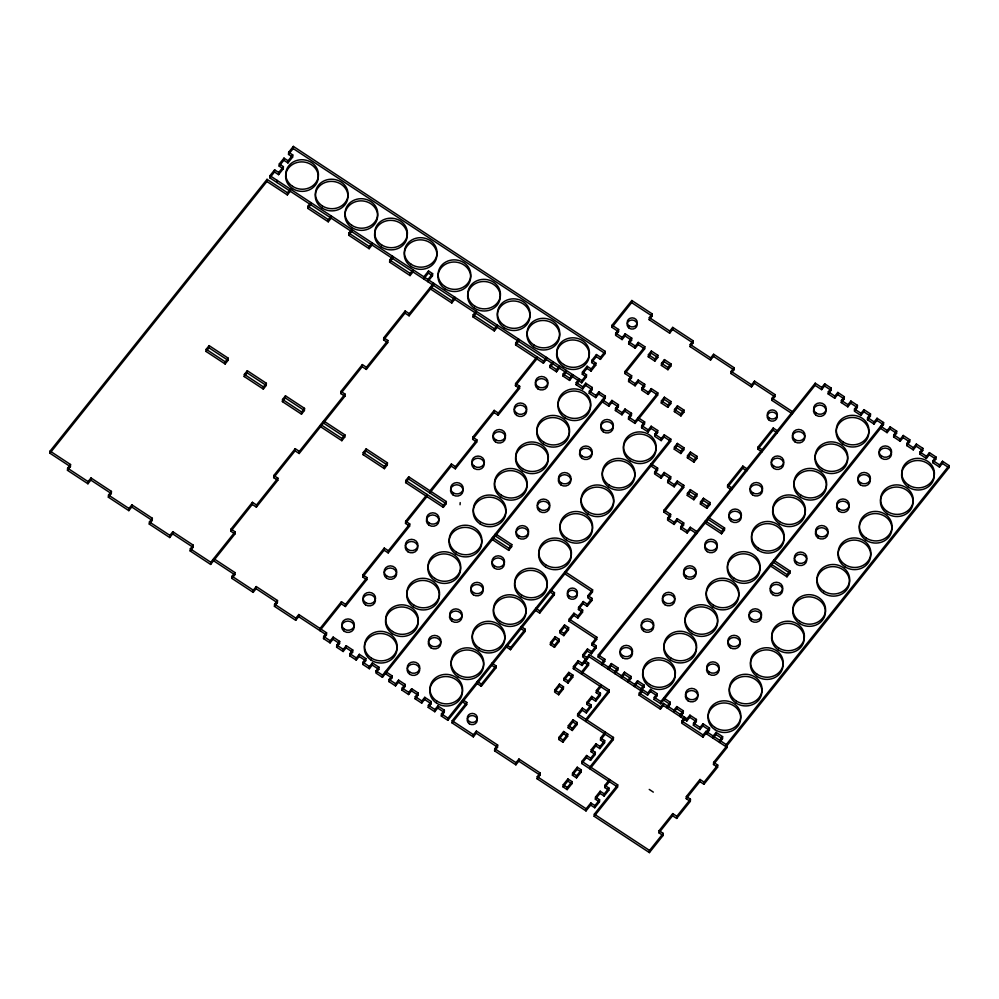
<?xml version="1.0" encoding="UTF-8"?>
<svg xmlns="http://www.w3.org/2000/svg" width="999" height="999" viewBox="0 0 999 999"><rect width="100%" height="100%" fill="white"/><g stroke="black" fill="none" stroke-linecap="round" stroke-linejoin="round"><path stroke-width="1.5" d="M252.41 502.297L252.272 504.458L256.368 507.142L256.506 504.982L252.41 502.297L231.019 529.095L235.102 531.793L234.965 533.953L210.639 564.423L190.185 550.973L193.107 547.315L193.244 545.154L172.802 531.718L172.652 533.878L169.73 537.537L149.288 524.1L152.21 520.429L152.347 518.269L131.893 504.832L131.756 506.993L128.834 510.651L108.379 497.215L111.301 493.556L111.438 491.396L90.996 477.947L90.847 480.107L87.924 483.766L67.482 470.329L70.405 466.67L49.95 453.234L50.087 451.073L267.045 179.333L287.487 192.77L287.35 194.93L266.908 181.493L267.045 179.333M67.482 470.329L67.62 468.169L70.542 464.51L50.087 451.073M70.405 466.67L70.542 464.51M87.924 483.766L88.074 481.605L90.996 477.947M108.379 497.215L108.516 495.054L111.438 491.396M128.834 510.651L128.971 508.491L131.893 504.832M149.288 524.1L149.425 521.94L152.347 518.269M169.73 537.537L169.88 535.377L172.802 531.718M190.185 550.973L190.322 548.813L193.244 545.154M206.044 351.448L206.194 349.288L209.116 345.629L228.197 358.179L228.059 360.339L225.137 363.998L206.044 351.448L208.966 347.789L209.116 345.629M210.639 564.423L210.777 562.262L235.102 531.793M225.137 363.998L225.275 361.838L228.197 358.179M234.965 533.953L230.869 531.256L231.019 529.095M244.218 376.536L244.368 374.375L247.29 370.716L266.371 383.266L266.233 385.427L263.311 389.086L244.218 376.536L247.14 372.877L247.29 370.716M231.905 578.396L232.043 576.236L234.965 572.577L213.699 558.591L213.561 560.751L234.827 574.737L231.905 578.396L253.172 592.37L256.094 588.711L256.243 586.55L277.51 600.536L277.372 602.697L274.45 606.356L295.716 620.329L298.639 616.67L298.776 614.51L326.586 632.792L326.448 634.952L323.526 638.611L330.07 642.906L332.992 639.248L333.142 637.087L339.685 641.395L339.535 643.556L336.613 647.215L343.169 651.51L346.091 647.851L346.228 645.691L352.772 649.999L352.635 652.16L349.712 655.819L356.256 660.114L359.178 656.455L359.315 654.295L365.859 658.591L365.721 660.751L362.799 664.422L369.343 668.718L372.265 665.059L372.402 662.899L378.946 667.195L378.808 669.355L376.611 672.102M234.827 574.737L234.965 572.577M587.112 366.246L586.962 368.406L591.058 371.091L591.196 368.931L587.112 366.246L582.429 372.103L586.525 374.787L586.376 376.948L581.705 382.804L269.83 177.834L269.967 175.674L274.638 169.818L278.733 172.502L278.584 174.663L274.5 171.978L274.638 169.818M263.311 389.086L263.449 386.925L266.371 383.266M276.985 182.542L277.123 180.382M278.584 174.663L283.266 168.806L279.171 166.121L279.308 163.961L283.991 158.104L288.074 160.789L287.937 162.949L283.853 160.265L283.991 158.104M253.172 592.37L253.321 590.209L256.243 586.55M283.266 168.806L283.404 166.646L279.308 163.961M287.937 162.949L292.62 157.093L288.524 154.408L288.661 152.248L293.344 146.391L605.219 351.373L605.082 353.534L600.411 359.378L596.316 356.693L596.453 354.533L600.549 357.217L600.411 359.378M292.62 157.093L292.757 154.932L288.661 152.248M288.524 154.408L293.194 148.551L293.344 146.391M256.368 507.142L277.772 480.332L273.676 477.647L273.813 475.487L295.217 448.676L299.313 451.361L299.176 453.521L295.08 450.836L295.217 448.676M282.405 401.623L282.542 399.463L285.464 395.804L304.545 408.354L304.408 410.514L301.486 414.173L282.405 401.623L285.327 397.964L285.464 395.804M277.772 480.332L277.909 478.171L273.813 475.487M274.45 606.356L274.588 604.195L277.51 600.536M307.804 208.379L307.942 206.219L310.864 202.56L310.726 204.72L307.804 208.379L328.259 221.815L331.181 218.157L331.318 215.996L328.396 219.655L328.259 221.815M301.486 414.173L301.623 412.013L304.545 408.354M295.716 620.329L295.854 618.169L298.776 614.51M348.713 235.252L348.851 233.092L351.773 229.433L351.636 231.593L348.713 235.252L369.155 248.701L372.078 245.042L372.215 242.882L369.293 246.541L369.155 248.701M323.526 638.611L323.664 636.45L326.586 632.792M299.176 453.521L344.905 396.253L340.809 393.569L340.946 391.408L362.35 364.598L366.446 367.282L366.308 369.443L362.212 366.758L362.35 364.598M341.845 440.696L341.983 438.536L344.905 434.877L323.639 420.904L323.501 423.064L344.767 437.038L341.845 440.696L320.579 426.723L320.716 424.563L341.983 438.536M344.905 396.253L345.042 394.093L340.946 391.408M330.07 642.906L330.219 640.746L333.142 637.087M344.767 437.038L344.905 434.877M336.613 647.215L336.763 645.054L339.685 641.395M341.308 603.846L341.446 601.685L345.542 604.37L345.404 606.53L341.308 603.846L319.905 630.644L320.042 628.483L341.446 601.685M343.169 651.51L343.306 649.35L346.228 645.691M349.712 655.819L349.85 653.658L352.772 649.999M363.112 454.67L363.249 452.51L366.171 448.851L387.45 462.837L387.3 464.997L384.378 468.656L363.112 454.67L366.034 451.011L366.171 448.851M356.256 660.114L356.393 657.954L359.315 654.295M345.404 606.53L366.808 579.72L362.712 577.035L362.849 574.875L384.253 548.064L388.349 550.749L388.211 552.909L384.116 550.224L384.253 548.064M366.808 579.72L366.945 577.559L362.849 574.875M366.308 369.443L387.712 342.632L383.616 339.947L383.753 337.787L405.157 310.976L409.253 313.661L409.115 315.821L405.02 313.137L405.157 310.976M362.799 664.422L362.937 662.262L365.859 658.591M389.61 262.138L389.747 259.977L392.669 256.318L392.532 258.479L389.61 262.138L410.065 275.574L412.987 271.915L413.124 269.755L410.202 273.414L410.065 275.574M387.712 342.632L387.849 340.472L383.753 337.787M369.343 668.718L369.48 666.558L372.402 662.899M384.378 468.656L384.528 466.496L387.45 462.837M378.946 667.195L376.024 670.853L375.886 673.014L382.43 677.322L605.232 398.264L605.369 396.103L598.826 391.808L595.904 395.467L595.754 397.627L589.21 393.319L589.36 391.158L592.282 387.5L585.726 383.204L582.804 386.863L582.667 389.023L576.123 384.715L576.261 382.555L579.183 378.896L579.045 381.056L576.123 384.715M382.43 677.322L382.567 675.162L605.369 396.103M388.973 681.618L389.111 679.457L392.033 675.799L385.489 671.503L385.352 673.663L391.895 677.959L388.973 681.618L395.517 685.926L398.439 682.267L398.576 680.107L405.119 684.402L404.982 686.563L402.06 690.222L408.603 694.53L411.526 690.858L411.663 688.698L418.219 693.006L418.069 695.167L415.147 698.825L421.69 703.121L424.612 699.462L424.762 697.302L431.306 701.61L431.168 703.771L428.246 707.429L434.79 711.725L437.712 708.066L437.849 705.906L444.393 710.214L444.255 712.374L441.333 716.033L447.877 720.329L670.666 441.271L670.804 439.11L664.26 434.815L661.338 438.474L661.201 440.634L654.657 436.326L654.795 434.165L657.717 430.507L651.173 426.211L648.251 429.87L648.114 432.03L641.57 427.734L641.708 425.574L644.63 421.915L638.086 417.607L637.949 419.767L644.492 424.076L641.57 427.734M391.895 677.959L392.033 675.799M405.656 482.629L405.794 480.469L408.716 476.81L446.341 501.548L446.203 503.708L443.281 507.367L405.656 482.629L408.579 478.971L408.716 476.81M405.519 523.414L405.656 521.253L427.06 494.455L426.923 496.615L405.519 523.414L409.615 526.111L388.211 552.909M395.517 685.926L395.654 683.766L398.576 680.107M409.615 526.111L409.752 523.951L405.656 521.253M428.534 270.954L423.863 276.81L423.726 278.971L428.396 273.114L428.534 270.954L432.629 273.651L432.48 275.811L427.809 281.668L427.947 279.508L432.629 273.651M402.06 690.222L402.197 688.061L405.119 684.402M408.603 694.53L408.753 692.369L411.663 688.698M415.147 698.825L415.297 696.665L418.219 693.006M421.69 703.121L421.84 700.961L424.762 697.302M451.785 302.997L451.923 300.836L454.845 297.178L454.707 299.338L451.785 302.997L430.507 289.023L430.656 286.863L451.923 300.836M428.246 707.429L428.384 705.269L431.306 701.61M443.281 507.367L443.419 505.207L446.341 501.548M434.79 711.725L434.927 709.565L437.849 705.906M451.248 466.146L451.386 463.986L455.482 466.67L455.332 468.831L451.248 466.146L429.845 492.957L429.982 490.796L451.386 463.986M441.333 716.033L441.471 713.873L444.393 710.214M460.052 504.745L460.189 502.584M473.051 316.983L473.189 314.822L476.111 311.151L475.974 313.311L473.051 316.983L494.318 330.956L497.24 327.297L497.377 325.137L494.455 328.796L494.318 330.956M447.877 720.329L448.014 718.169L670.804 439.11M452.06 722.901L452.197 720.741L466.808 702.447L462.712 699.75L462.574 701.91L466.67 704.607L452.06 722.901L473.326 736.875L476.248 733.216L476.386 731.056L497.664 745.042L497.514 747.202L494.592 750.861L515.871 764.834L518.793 761.176L518.931 759.015L540.197 772.989L540.059 775.149L537.137 778.82L586.013 810.938L590.684 805.082L590.834 802.921L594.917 805.606L594.78 807.766L590.684 805.082M455.332 468.831L476.735 442.02L472.652 439.335L472.789 437.175L494.193 410.364L498.289 413.062L498.139 415.222L494.055 412.525L494.193 410.364M476.735 442.02L476.885 439.86L472.789 437.175M466.67 704.607L466.808 702.447M473.326 736.875L473.464 734.715L476.386 731.056M481.281 686.301L481.418 684.14L496.028 665.846L491.933 663.161L491.795 665.322L495.891 668.006L481.281 686.301L477.185 683.616L477.322 681.455L481.418 684.14M515.584 344.93L515.734 342.769L518.656 339.111L518.506 341.271L515.584 344.93L543.406 363.211L546.328 359.553L546.465 357.392L543.543 361.051L543.406 363.211M495.891 668.006L496.028 665.846M515.459 385.714L515.596 383.554L537 356.755L536.863 358.916L515.459 385.714L519.542 388.411L498.139 415.222M494.592 750.861L494.742 748.701L497.664 745.042M508.728 550.374L508.866 548.214L511.788 544.555L495.429 533.803L495.292 535.963L511.65 546.715L508.728 550.374L492.37 539.622L492.507 537.462L508.866 548.214M519.542 388.411L519.692 386.251L515.596 383.554M511.65 546.715L511.788 544.555M510.501 649.7L510.639 647.539L525.249 629.245L521.153 626.56L521.016 628.721L525.112 631.405L510.501 649.7L506.406 647.015L506.543 644.855L510.639 647.539M515.871 764.834L516.008 762.674L518.931 759.015M525.112 631.405L525.249 629.245M549.949 367.52L550.087 365.359L553.009 361.7L552.872 363.861L549.949 367.52L556.493 371.815L559.415 368.156L559.552 365.996L556.63 369.655L556.493 371.815M539.71 613.111L539.86 610.951L554.47 592.644L550.374 589.959L550.237 592.12L554.32 594.805L539.71 613.111L535.626 610.414L535.764 608.254L539.86 610.951M537.137 778.82L537.275 776.66L540.197 772.989M563.036 376.111L563.174 373.951L566.096 370.292L565.958 372.452L563.036 376.111L569.58 380.419L572.502 376.76L572.639 374.6L569.717 378.259L569.58 380.419M550.374 644.667L550.524 642.507L555.194 636.65L559.278 639.335L559.14 641.495L554.47 647.352L550.374 644.667L555.057 638.811L555.194 636.65M554.32 594.805L554.47 592.644M554.47 647.352L554.607 645.192L559.278 639.335M554.757 689.934L554.607 692.095L558.703 694.78L563.374 688.923L563.523 686.763L559.428 684.078L554.757 689.934L558.841 692.619L558.703 694.78M559.865 630.794L559.727 632.954L563.823 635.651L568.493 629.795L568.631 627.634L564.547 624.937L559.865 630.794L563.96 633.491L563.823 635.651M555.544 690.921L559.29 686.238L559.428 684.078M560.664 631.78L564.398 627.097L564.547 624.937M581.705 382.804L581.843 380.644L586.525 374.787M586.376 376.948L582.292 374.263L582.429 372.103M558.841 739.51L558.99 737.349L563.661 731.493L567.757 734.19L567.607 736.35L562.937 742.207L558.841 739.51L563.523 733.653L563.661 731.493M563.96 680.381L564.098 678.221L568.781 672.364L572.864 675.049L572.727 677.21L568.056 683.066L563.96 680.381L568.643 674.525L568.781 672.364M591.433 653.796L591.57 651.635L587.474 648.938L587.337 651.098L591.433 653.796L596.103 647.939L592.007 645.242L596.69 639.385L569.08 621.241L569.218 619.08L573.888 613.224L577.984 615.921L577.847 618.081L573.751 615.384L573.888 613.224M582.667 389.023L585.589 385.364L585.726 383.204M562.937 742.207L563.074 740.047L567.757 734.19M568.056 683.066L568.194 680.906L572.864 675.049M563.086 786.937L563.224 784.777L567.894 778.92L571.99 781.605L571.84 783.765L567.17 789.622L563.086 786.937L567.757 781.081L567.894 778.92M591.058 371.091L595.729 365.234L591.645 362.55L591.783 360.389L596.453 354.533M568.194 727.809L568.331 725.649L573.014 719.792L577.097 722.477L576.96 724.637L572.29 730.494L568.194 727.809L572.877 721.952L573.014 719.792M573.451 666.508L609.24 690.034L585.864 719.305L585.726 721.465L609.103 692.195L573.314 668.668L573.451 666.508L578.121 660.651L582.217 663.336L582.08 665.496L577.984 662.812L578.121 660.651M589.21 393.319L592.132 389.66L592.282 387.5M577.847 618.081L582.517 612.225L578.433 609.54L578.571 607.38L583.241 601.523L587.337 604.208L587.2 606.368L583.104 603.683L583.241 601.523M567.17 789.622L567.307 787.462L571.99 781.605M595.729 365.234L595.866 363.074L591.783 360.389M572.29 730.494L572.427 728.333L577.097 722.477M582.517 612.225L582.654 610.064L578.571 607.38M572.427 775.224L572.564 773.064L577.247 767.207L581.331 769.904L581.193 772.065L576.523 777.909L572.427 775.224L577.11 769.367L577.247 767.207M582.367 708.079L582.217 710.239L586.313 712.924L586.45 710.764L582.367 708.079L577.684 713.935L577.547 716.096L613.336 739.61L590.896 767.719M595.754 397.627L598.676 393.968L598.826 391.808M581.493 674.05L581.63 671.89L588.648 663.099L584.552 660.414L584.415 662.574L588.511 665.259L582.367 672.951M582.804 654.795L582.667 656.955L586.75 659.64L586.888 657.479L582.804 654.795L587.474 648.938M588.711 596.653L592.457 591.97L564.847 573.826L564.984 571.665L592.594 589.81L587.924 595.666L587.774 597.827L591.87 600.511L587.2 606.368M576.523 777.909L576.66 775.748L581.331 769.904M591.87 600.511L592.007 598.351L587.924 595.666M592.457 591.97L592.594 589.81M672.739 813.598L672.589 815.758L676.685 818.443L676.822 816.283L672.739 813.598L659.103 830.681L663.186 833.366L663.049 835.526L649.412 852.609L594.193 816.32L617.569 787.037L581.78 763.511L581.918 761.35L586.6 755.494L590.684 758.191L590.546 760.351L586.45 757.654L586.6 755.494M588.511 665.259L588.648 663.099M589.085 656.718L589.235 654.557L647.727 692.994L647.577 695.154L589.085 656.718L582.08 665.496M586.313 712.924L590.983 707.067L586.9 704.382L587.037 702.222L591.708 696.365L595.804 699.05L595.666 701.211L591.57 698.526L591.708 696.365M616.308 334.403L618.493 331.656L611.95 327.347L612.087 325.187L631.818 300.487L652.26 313.923L652.122 316.084L649.2 319.742L669.655 333.191L672.577 329.533L672.714 327.372L693.169 340.809L693.031 342.969L690.109 346.628L710.551 360.065L713.473 356.406L713.623 354.245L734.065 367.694L733.928 369.855L731.006 373.514L751.46 386.95L754.382 383.291L754.52 381.131L774.974 394.568L774.837 396.728L771.915 400.399L792.357 413.836L792.507 411.675L772.052 398.239L774.974 394.568M592.007 645.242L592.157 643.081L596.828 637.225L569.218 619.08M608.99 404.058L602.447 399.762L602.31 401.923L608.853 406.218L608.99 404.058L611.912 400.399L618.456 404.707L618.319 406.868L615.396 410.527L621.94 414.822L624.862 411.163L624.999 409.003L631.543 413.311L631.405 415.472L628.483 419.13L635.027 423.426L657.667 395.067L657.817 392.907L651.261 388.599L648.339 392.257L648.201 394.418L641.658 390.122L641.795 387.962L644.717 384.303L638.174 380.007L635.252 383.666L635.114 385.826L628.571 381.518L628.708 379.358L631.63 375.699L625.087 371.403L644.817 346.69L638.261 342.395L635.339 346.054L635.202 348.214L628.658 343.918L628.796 341.758L631.718 338.099L625.174 333.791L622.252 337.45L622.115 339.61L615.571 335.314L615.709 333.154L618.631 329.495L612.087 325.187M590.983 707.067L591.121 704.907L587.037 702.222M608.853 406.218L611.775 402.56L611.912 400.399M596.103 647.939L596.241 645.779L592.157 643.081M596.69 639.385L596.828 637.225M586.013 810.938L586.151 808.778L590.834 802.921M589.959 768.893L590.097 766.733L613.473 737.449L577.684 713.935M590.546 760.351L595.217 754.495L591.133 751.81L591.271 749.65L595.941 743.793L600.037 746.478L599.899 748.638L595.804 745.953L595.941 743.793M618.493 331.656L618.631 329.495M602.497 664.135L604.695 661.388L598.151 657.092L598.289 654.932L815.234 383.191L821.79 387.5L821.64 389.66L815.097 385.352L815.234 383.191M596.241 692.669L596.391 690.509L601.061 684.652L600.923 686.812L596.241 692.669L600.337 695.354L595.666 701.211M615.396 410.527L615.534 408.366L618.456 404.707M595.217 754.495L595.367 752.334L591.271 749.65M601.773 665.047L601.91 662.886L604.832 659.228L598.289 654.932M600.337 695.354L600.474 693.194L596.391 690.509M622.115 339.61L625.037 335.951L625.174 333.791M594.193 816.32L594.33 814.16L617.707 784.877L581.918 761.35M594.78 807.766L599.45 801.91L595.367 799.225L595.504 797.065L600.174 791.208L604.27 793.905L604.133 796.066L600.037 793.368L600.174 791.208M604.695 661.388L604.832 659.228M600.486 740.097L600.624 737.936L605.294 732.08L605.157 734.24L600.486 740.097L604.57 742.781L599.899 748.638M621.94 414.822L622.077 412.662L624.999 409.003M628.571 381.518L631.493 377.859L624.949 373.564L625.087 371.403M599.45 801.91L599.6 799.749L595.504 797.065M611.95 327.347L631.668 302.647L631.818 300.487M604.57 742.781L604.707 740.621L600.624 737.936M628.658 343.918L631.58 340.259L631.718 338.099M609.103 692.195L609.24 690.034M611.376 663.536L608.453 667.195L608.316 669.355L611.238 665.696L611.376 663.536L617.919 667.832L617.782 669.992L614.86 673.651L614.997 671.49L617.919 667.832M604.72 787.512L604.857 785.351L609.527 779.495L609.39 781.655L604.72 787.512L608.803 790.209L604.133 796.066M628.483 419.13L628.621 416.97L631.543 413.311M631.493 377.859L631.63 375.699M608.803 790.209L608.94 788.049L604.857 785.351M635.202 348.214L638.124 344.555L638.261 342.395M613.336 739.61L613.473 737.449M635.027 423.426L635.164 421.266L657.817 392.907M635.114 385.826L638.036 382.167L638.174 380.007M624.949 373.564L644.667 348.851L644.817 346.69M624.462 672.14L621.54 675.799L621.403 677.959L624.325 674.3L624.462 672.14L631.006 676.435L630.869 678.596L628.683 681.343M617.569 787.037L617.707 784.877M642.394 389.21L644.58 386.463L644.717 384.303M649.2 319.742L649.338 317.582L652.26 313.923M648.289 356.818L648.438 354.657L651.36 350.999L657.904 355.294L657.767 357.455L654.845 361.114L648.289 356.818L651.211 353.159L651.36 350.999M644.492 424.076L644.63 421.915M627.946 682.255L628.084 680.094L631.006 676.435M648.201 394.418L651.123 390.759L651.261 388.599M654.845 361.114L654.982 358.953L657.904 355.294M648.114 432.03L651.036 428.371L651.173 426.211M637.549 680.731L634.627 684.402L634.49 686.563L637.412 682.891L637.549 680.731L644.093 685.039L643.955 687.2L639.273 693.031L639.135 695.192L660.401 709.165L663.324 705.506L663.473 703.346L686.987 718.805L686.85 720.966L663.324 705.506M661.388 365.422L661.525 363.261L664.447 359.603L670.991 363.898L670.853 366.059L667.931 369.717L661.388 365.422L664.31 361.763L664.447 359.603M655.294 473.026L657.492 470.279L650.948 465.971L651.086 463.811L657.629 468.119L654.707 471.778L654.57 473.938L661.113 478.234L664.035 474.575L664.173 472.415L670.716 476.723L670.579 478.883L667.657 482.542L674.2 486.838L677.122 483.179L677.26 481.019L683.803 485.327L683.666 487.487L663.948 512.187L670.491 516.483L668.294 519.23M655.394 435.414L657.579 432.667L657.717 430.507M641.033 690.858L641.171 688.698L644.093 685.039M642.195 689.372L642.057 691.533L639.135 695.192M661.288 403.022L661.438 400.861L664.36 397.202L670.903 401.511L670.754 403.671L667.832 407.33L661.288 403.022L664.21 399.363L664.36 397.202M657.492 470.279L657.629 468.119M669.655 333.191L669.792 331.031L672.714 327.372M667.931 369.717L668.069 367.557L670.991 363.898M661.113 478.234L661.251 476.073L664.173 472.415M661.201 440.634L664.123 436.975L664.26 434.815M667.832 407.33L667.981 405.169L670.903 401.511M647.577 695.154L650.499 691.495L650.649 689.335L657.192 693.643L657.042 695.804L654.12 699.462L660.676 703.758L883.466 424.7L883.603 422.54L877.06 418.244L874.137 421.903L874 424.063L867.457 419.767L867.594 417.607L870.516 413.936L863.973 409.64L861.051 413.299L860.913 415.459L854.37 411.163L854.507 409.003L857.429 405.344L850.886 401.036L847.964 404.695L847.826 406.855L841.283 402.56L841.42 400.399L844.342 396.74L837.799 392.432L834.877 396.091L834.739 398.251L828.183 393.956L828.333 391.795L831.255 388.136L824.712 383.828L821.79 387.5M663.948 512.187L664.085 510.027L683.803 485.327M667.657 482.542L667.794 480.382L670.716 476.723M654.12 699.462L654.27 697.302L657.192 693.643M674.387 411.625L674.525 409.465L677.447 405.806L683.99 410.114L683.853 412.275L680.931 415.934L674.387 411.625L677.31 407.967L677.447 405.806M664.085 510.027L670.629 514.323L667.707 517.981L667.569 520.142L674.113 524.45L677.035 520.791L677.172 518.631L683.716 522.927L683.578 525.087L680.656 528.746L687.2 533.054L690.122 529.395L690.259 527.235L696.803 531.53L696.665 533.691L690.122 529.395M674.288 449.238L674.437 447.077L677.359 443.419L683.903 447.714L683.753 449.875L680.831 453.534L674.288 449.238L677.21 445.579L677.359 443.419M670.491 516.483L670.629 514.323M649.412 852.609L649.55 850.449L663.186 833.366M674.2 486.838L674.337 484.677L677.26 481.019M660.676 703.758L660.814 701.598L883.603 422.54M660.401 709.165L660.551 707.005L663.473 703.346M680.931 415.934L681.068 413.773L683.99 410.114M674.113 524.45L674.25 522.29L677.172 518.631M680.831 453.534L680.981 451.373L683.903 447.714M690.109 346.628L690.247 344.468L693.169 340.809M663.049 835.526L658.953 832.841L659.103 830.681M667.22 708.066L667.357 705.906L670.279 702.247L663.736 697.939L663.598 700.099L670.142 704.407L667.944 707.142M680.656 528.746L680.794 526.585L683.716 522.927M670.142 704.407L670.279 702.247M687.387 457.842L687.524 455.681L690.446 452.023L696.99 456.318L696.852 458.479L693.93 462.137L687.387 457.842L690.309 454.183L690.446 452.023M687.287 495.442L687.437 493.281L690.359 489.622L696.902 493.931L696.753 496.091L693.83 499.75L687.287 495.442L690.209 491.783L690.359 489.622M687.2 533.054L687.337 530.894L690.259 527.235M676.822 706.543L673.9 710.202L673.763 712.362L676.685 708.703L676.822 706.543L683.366 710.838L683.229 712.999L680.307 716.67L680.444 714.51L683.366 710.838M693.93 462.137L694.068 459.977L696.99 456.318M693.83 499.75L693.98 497.589L696.902 493.931M682.404 722.227L684.602 719.492L684.74 717.332L681.817 720.991L681.68 723.151L702.946 737.125L705.868 733.466L706.006 731.305L727.272 745.279L727.135 747.439L713.498 764.522L717.594 767.207L703.958 784.29L699.862 781.605L699.999 779.445L704.095 782.13L703.958 784.29M700.386 504.045L700.524 501.885L703.446 498.226L709.989 502.522L709.852 504.682L706.93 508.341L700.386 504.045L703.308 500.387L703.446 498.226M710.551 360.065L710.701 357.904L713.623 354.245M686.85 720.966L689.772 717.307L689.909 715.147L696.453 719.442L696.315 721.603L693.393 725.262L699.937 729.57L702.859 725.911L702.996 723.751L709.54 728.046L709.402 730.207L707.217 732.954M676.685 818.443L690.321 801.373L686.226 798.676L686.375 796.515L699.999 779.445M706.93 508.341L707.067 506.181L709.989 502.522M693.393 725.262L693.531 723.101L696.453 719.442M690.321 801.373L690.459 799.212L686.375 796.515M699.937 729.57L700.074 727.409L702.996 723.751M702.946 737.125L703.084 734.964L706.006 731.305M706.48 733.865L706.618 731.705L709.54 728.046M731.006 373.514L731.143 371.353L734.065 367.694M721.528 533.803L721.665 531.643L724.587 527.984L708.229 517.232L708.079 519.393L724.45 530.144L721.528 533.803L705.169 523.051L705.306 520.891L721.665 531.643M724.45 530.144L724.587 527.984M727.634 485.114L727.497 487.275L731.58 489.96L731.73 487.799L727.634 485.114L742.831 466.083L746.915 468.768L746.777 470.929L742.694 468.244L742.831 466.083M713.024 738.174L713.161 736.013L716.083 732.354L722.627 736.65L722.489 738.81L719.567 742.469L719.705 740.309L722.627 736.65M713.498 764.522L713.636 762.362L948.913 467.719L949.05 465.559L942.507 461.251L939.584 464.91L939.447 467.07L932.904 462.774L933.041 460.614L935.963 456.955L929.42 452.647L926.498 456.306L926.36 458.466L919.817 454.17L919.954 452.01L922.876 448.351L916.333 444.043L913.411 447.714L913.261 449.875L906.717 445.566L906.867 443.406L909.789 439.747L903.233 435.452L900.311 439.11L900.174 441.271L893.63 436.963L893.768 434.802L896.69 431.143L890.146 426.848L887.224 430.507L887.087 432.667L880.544 428.359L880.681 426.198L887.224 430.507M713.761 737.25L715.946 734.515L716.083 732.354M717.594 767.207L717.732 765.047L713.636 762.362M726.111 746.777L726.248 744.617L949.05 465.559M751.46 386.95L751.598 384.79L754.52 381.131M758.029 447.053L762.112 449.737L761.975 451.898L757.879 449.213L758.029 447.053L773.214 428.022L777.309 430.706L777.172 432.867L773.076 430.182L773.214 428.022M771.915 400.399L772.052 398.239M786.962 576.81L787.112 574.65L790.034 570.991L773.663 560.239L773.526 562.4L789.884 573.151L786.962 576.81L770.604 566.058L770.741 563.898L787.112 574.65M789.884 573.151L790.034 570.991M821.64 389.66L824.562 385.989L824.712 383.828M828.183 393.956L831.106 390.297L831.255 388.136M834.739 398.251L837.649 394.593L837.799 392.432M841.283 402.56L844.205 398.901L844.342 396.74M847.826 406.855L850.748 403.196L850.886 401.036M855.094 410.239L857.292 407.505L857.429 405.344M860.913 415.459L863.835 411.8L863.973 409.64M867.457 419.767L870.379 416.096L870.516 413.936M874 424.063L876.922 420.404L877.06 418.244M887.087 432.667L890.009 429.008L890.146 426.848M893.63 436.963L896.553 433.304L896.69 431.143M900.174 441.271L903.096 437.612L903.233 435.452M906.717 445.566L909.639 441.908L909.789 439.747M913.261 449.875L916.183 446.203L916.333 444.043M919.817 454.17L922.739 450.512L922.876 448.351M926.36 458.466L929.282 454.807L929.42 452.647M932.904 462.774L935.826 459.115L935.963 456.955M939.447 467.07L942.369 463.411L942.507 461.251M49.95 453.234L266.908 181.493M269.83 177.834L274.5 171.978M279.171 166.121L283.853 160.265M278.733 172.502L283.404 166.646M288.074 160.789L292.757 154.932M287.487 192.77L290.409 189.111L290.272 191.271L287.35 194.93M230.869 531.256L252.272 504.458M273.676 477.647L295.08 450.836M340.809 393.569L362.212 366.758M383.616 339.947L405.02 313.137M256.506 504.982L277.909 478.171M299.313 451.361L345.042 394.093M366.446 367.282L387.849 340.472M409.253 313.661L433.578 283.204L433.429 285.364L409.115 315.821M362.712 577.035L384.116 550.224M472.652 439.335L494.055 412.525M345.542 604.37L366.945 577.559M388.349 550.749L409.752 523.951M455.482 466.67L476.885 439.86M498.289 413.062L519.692 386.251M582.292 374.263L586.962 368.406M591.645 362.55L596.316 356.693M591.196 368.931L595.866 363.074M600.549 357.217L605.219 351.373M569.08 621.241L573.751 615.384M578.433 609.54L583.104 603.683M563.96 633.491L568.631 627.634M577.984 615.921L582.654 610.064M587.337 604.208L592.007 598.351M573.314 668.668L577.984 662.812M583.603 655.781L587.337 651.098M558.841 692.619L563.523 686.763M582.217 663.336L589.235 654.557M591.57 651.635L596.241 645.779M728.446 486.076L742.694 468.244M757.879 449.213L773.076 430.182M598.151 657.092L815.097 385.352M578.483 714.922L582.217 710.239M586.9 704.382L591.57 698.526M586.45 710.764L591.121 704.907M595.804 699.05L600.474 693.194M581.78 763.511L586.45 757.654M591.133 751.81L595.804 745.953M590.684 758.191L595.367 752.334M600.037 746.478L604.707 740.621M647.727 692.994L650.649 689.335M595.367 799.225L600.037 793.368M594.917 805.606L599.6 799.749M604.27 793.905L608.94 788.049M686.987 718.805L689.909 715.147M658.953 832.841L672.589 815.758M686.226 798.676L699.862 781.605M676.822 816.283L690.459 799.212M704.095 782.13L717.732 765.047M824.562 385.989L831.106 390.297M837.649 394.593L844.205 398.901M850.748 403.196L857.292 407.505M863.835 411.8L870.379 416.096M876.922 420.404L883.466 424.7M890.009 429.008L896.553 433.304M903.096 437.612L909.639 441.908M916.183 446.203L922.739 450.512M929.282 454.807L935.826 459.115M942.369 463.411L948.913 467.719M828.333 391.795L834.877 396.091M841.42 400.399L847.964 404.695M854.507 409.003L861.051 413.299M867.594 417.607L874.137 421.903M893.768 434.802L900.311 439.11M906.867 443.406L913.411 447.714M919.954 452.01L926.498 456.306M933.041 460.614L939.584 464.91M631.668 302.647L652.122 316.084M672.577 329.533L693.031 342.969M713.473 356.406L733.928 369.855M754.382 383.291L774.837 396.728M649.338 317.582L669.792 331.031M690.247 344.468L710.701 357.904M731.143 371.353L751.598 384.79M625.037 335.951L631.58 340.259M638.124 344.555L644.667 348.851M651.211 353.159L657.767 357.455M664.31 361.763L670.853 366.059M615.709 333.154L622.252 337.45M628.796 341.758L635.339 346.054M648.438 354.657L654.982 358.953M661.525 363.261L668.069 367.557M293.194 148.551L605.082 353.534M638.036 382.167L644.58 386.463M651.123 390.759L657.667 395.067M664.21 399.363L670.754 403.671M677.31 407.967L683.853 412.275M628.708 379.358L635.252 383.666M641.795 387.962L648.339 392.257M661.438 400.861L667.981 405.169M674.525 409.465L681.068 413.773M428.396 273.114L432.48 275.811M269.967 175.674L581.843 380.644M585.589 385.364L592.132 389.66M598.676 393.968L605.232 398.264M611.775 402.56L618.319 406.868M624.862 411.163L631.405 415.472M651.036 428.371L657.579 432.667M664.123 436.975L670.666 441.271M677.21 445.579L683.753 449.875M690.309 454.183L696.852 458.479M307.942 206.219L328.396 219.655M348.851 233.092L369.293 246.541M389.747 259.977L410.202 273.414M473.189 314.822L494.455 328.796M515.734 342.769L543.543 361.051M550.087 365.359L556.63 369.655M563.174 373.951L569.717 378.259M576.261 382.555L582.804 386.863M589.36 391.158L595.904 395.467M615.534 408.366L622.077 412.662M628.621 416.97L635.164 421.266M641.708 425.574L648.251 429.87M654.795 434.165L661.338 438.474M674.437 447.077L680.981 451.373M687.524 455.681L694.068 459.977M664.035 474.575L670.579 478.883M677.122 483.179L683.666 487.487M690.209 491.783L696.753 496.091M703.308 500.387L709.852 504.682M654.707 471.778L661.251 476.073M667.794 480.382L674.337 484.677M687.437 493.281L693.98 497.589M700.524 501.885L707.067 506.181M677.035 520.791L683.578 525.087M667.707 517.981L674.25 522.29M680.794 526.585L687.337 530.894M208.966 347.789L228.059 360.339M247.14 372.877L266.233 385.427M285.327 397.964L304.408 410.514M366.034 451.011L387.3 464.997M408.579 478.971L446.203 503.708M206.194 349.288L225.275 361.838M244.368 374.375L263.449 386.925M282.542 399.463L301.623 412.013M363.249 452.51L384.528 466.496M405.794 480.469L443.419 505.207M564.398 627.097L568.493 629.795M611.238 665.696L617.782 669.992M624.325 674.3L630.869 678.596M637.412 682.891L643.955 687.2M650.499 691.495L657.042 695.804M676.685 708.703L683.229 712.999M689.772 717.307L696.315 721.603M702.859 725.911L709.402 730.207M715.946 734.515L722.489 738.81M654.27 697.302L660.814 701.598M693.531 723.101L700.074 727.409M705.868 733.466L727.135 747.439M639.273 693.031L660.551 707.005M681.817 720.991L703.084 734.964M555.057 638.811L559.14 641.495M550.524 642.507L554.607 645.192M568.643 674.525L572.727 677.21M564.098 678.221L568.194 680.906M559.29 686.238L563.374 688.923M572.877 721.952L576.96 724.637M568.331 725.649L572.427 728.333M649.238 789.422L653.321 792.12M563.523 733.653L567.607 736.35M558.99 737.349L563.074 740.047M577.11 769.367L581.193 772.065M572.564 773.064L576.66 775.748M567.757 781.081L571.84 783.765M563.224 784.777L567.307 787.462M476.248 733.216L497.514 747.202M518.793 761.176L540.059 775.149M90.847 480.107L111.301 493.556M131.756 506.993L152.21 520.429M172.652 533.878L193.107 547.315M256.094 588.711L277.372 602.697M298.639 616.67L326.448 634.952M332.992 639.248L339.535 643.556M346.091 647.851L352.635 652.16M359.178 656.455L365.721 660.751M372.265 665.059L378.808 669.355M398.439 682.267L404.982 686.563M411.526 690.858L418.069 695.167M424.612 699.462L431.168 703.771M437.712 708.066L444.255 712.374M452.197 720.741L473.464 734.715M494.742 748.701L516.008 762.674M537.275 776.66L586.151 808.778M594.33 814.16L649.55 850.449M67.62 468.169L88.074 481.605M108.516 495.054L128.971 508.491M149.425 521.94L169.88 535.377M190.322 548.813L210.777 562.262M232.043 576.236L253.321 590.209M274.588 604.195L295.854 618.169M323.664 636.45L330.219 640.746M336.763 645.054L343.306 649.35M349.85 653.658L356.393 657.954M362.937 662.262L369.48 666.558M376.024 670.853L382.567 675.162M389.111 679.457L395.654 683.766M402.197 688.061L408.753 692.369M415.297 696.665L421.84 700.961M428.384 705.269L434.927 709.565M441.471 713.873L448.014 718.169M569.318 598.389A5.032 4.533 3.7 0 0 577.285 595.317A5.032 4.533 3.7 0 0 570.267 590.584A5.032 4.533 3.7 0 0 569.318 598.389M469.293 723.763A5.032 4.533 3.7 0 0 477.222 720.604A5.032 4.533 3.7 0 0 470.142 715.946A5.032 4.533 3.7 0 0 469.293 723.763M569.455 596.228A5.032 4.533 3.7 0 0 577.434 593.156A5.032 4.533 3.7 0 0 570.404 588.423A5.032 4.533 3.7 0 0 569.455 596.228M469.43 721.603A5.032 4.533 3.7 0 0 477.36 718.443A5.032 4.533 3.7 0 0 470.279 713.786A5.032 4.533 3.7 0 0 469.43 721.603M799.6 623.476A16.346 14.748 3.7 0 0 825.361 613.211A16.346 14.748 3.7 0 0 802.334 598.076A16.346 14.748 3.7 0 0 799.6 623.476M799.737 621.316A16.346 14.748 3.7 0 0 825.499 611.051A16.346 14.748 3.7 0 0 802.472 595.916A16.346 14.748 3.7 0 0 799.737 621.316M757.23 676.548A16.346 14.748 3.7 0 0 782.991 666.271A16.346 14.748 3.7 0 0 759.964 651.136A16.346 14.748 3.7 0 0 757.23 676.548M757.379 674.387A16.346 14.748 3.7 0 0 783.129 664.11A16.346 14.748 3.7 0 0 760.102 648.975A16.346 14.748 3.7 0 0 757.379 674.387M714.872 729.62A16.346 14.748 3.7 0 0 740.621 719.342A16.346 14.748 3.7 0 0 717.594 704.208A16.346 14.748 3.7 0 0 714.872 729.62M715.009 727.459A16.346 14.748 3.7 0 0 740.759 717.182A16.346 14.748 3.7 0 0 717.744 702.047A16.346 14.748 3.7 0 0 715.009 727.459M823.713 593.294A16.346 14.748 3.7 0 0 849.462 583.016A16.346 14.748 3.7 0 0 826.435 567.882A16.346 14.748 3.7 0 0 823.713 593.294M823.85 591.133A16.346 14.748 3.7 0 0 849.6 580.856A16.346 14.748 3.7 0 0 826.585 565.721A16.346 14.748 3.7 0 0 823.85 591.133M908.441 487.15A16.346 14.748 3.7 0 0 934.202 476.885A16.346 14.748 3.7 0 0 911.175 461.75A16.346 14.748 3.7 0 0 908.441 487.15M908.578 484.99A16.346 14.748 3.7 0 0 934.34 474.725A16.346 14.748 3.7 0 0 911.313 459.59A16.346 14.748 3.7 0 0 908.578 484.99M887.262 513.686A16.346 14.748 3.7 0 0 913.011 503.409A16.346 14.748 3.7 0 0 889.997 488.286A16.346 14.748 3.7 0 0 887.262 513.686M866.071 540.222A16.346 14.748 3.7 0 0 891.832 529.945A16.346 14.748 3.7 0 0 868.805 514.81A16.346 14.748 3.7 0 0 866.071 540.222M844.892 566.758A16.346 14.748 3.7 0 0 870.653 556.48A16.346 14.748 3.7 0 0 847.627 541.346A16.346 14.748 3.7 0 0 844.892 566.758M778.421 650.012A16.346 14.748 3.7 0 0 804.17 639.735A16.346 14.748 3.7 0 0 781.156 624.612A16.346 14.748 3.7 0 0 778.421 650.012M736.051 703.084A16.346 14.748 3.7 0 0 761.812 692.806A16.346 14.748 3.7 0 0 738.785 677.672A16.346 14.748 3.7 0 0 736.051 703.084M887.399 511.525A16.346 14.748 3.7 0 0 913.161 501.248A16.346 14.748 3.7 0 0 890.134 486.126A16.346 14.748 3.7 0 0 887.399 511.525M866.22 538.061A16.346 14.748 3.7 0 0 891.97 527.784A16.346 14.748 3.7 0 0 868.943 512.649A16.346 14.748 3.7 0 0 866.22 538.061M845.029 564.597A16.346 14.748 3.7 0 0 870.791 554.32A16.346 14.748 3.7 0 0 847.764 539.185A16.346 14.748 3.7 0 0 845.029 564.597M778.558 647.851A16.346 14.748 3.7 0 0 804.32 637.574A16.346 14.748 3.7 0 0 781.293 622.452A16.346 14.748 3.7 0 0 778.558 647.851M736.188 700.923A16.346 14.748 3.7 0 0 761.95 690.646A16.346 14.748 3.7 0 0 738.923 675.511A16.346 14.748 3.7 0 0 736.188 700.923M881.568 458.329A6.281 5.669 3.7 0 0 891.47 454.383A6.281 5.669 3.7 0 0 882.616 448.563A6.281 5.669 3.7 0 0 881.568 458.329M860.376 484.865A6.281 5.669 3.7 0 0 870.291 480.906A6.281 5.669 3.7 0 0 861.438 475.087A6.281 5.669 3.7 0 0 860.376 484.865M839.197 511.401A6.281 5.669 3.7 0 0 849.1 507.442A6.281 5.669 3.7 0 0 840.246 501.623A6.281 5.669 3.7 0 0 839.197 511.401M818.019 537.924A6.281 5.669 3.7 0 0 827.921 533.978A6.281 5.669 3.7 0 0 819.068 528.159A6.281 5.669 3.7 0 0 818.019 537.924M796.827 564.46A6.281 5.669 3.7 0 0 806.73 560.514A6.281 5.669 3.7 0 0 797.876 554.695A6.281 5.669 3.7 0 0 796.827 564.46M772.726 594.655A6.281 5.669 3.7 0 0 782.629 590.709A6.281 5.669 3.7 0 0 773.775 584.89A6.281 5.669 3.7 0 0 772.726 594.655M751.535 621.191A6.281 5.669 3.7 0 0 761.45 617.232A6.281 5.669 3.7 0 0 752.597 611.413A6.281 5.669 3.7 0 0 751.535 621.191M730.356 647.727A6.281 5.669 3.7 0 0 740.259 643.768A6.281 5.669 3.7 0 0 731.405 637.949A6.281 5.669 3.7 0 0 730.356 647.727M709.178 674.25A6.281 5.669 3.7 0 0 719.08 670.304A6.281 5.669 3.7 0 0 710.227 664.485A6.281 5.669 3.7 0 0 709.178 674.25M687.986 700.786A6.281 5.669 3.7 0 0 697.889 696.84A6.281 5.669 3.7 0 0 689.035 691.021A6.281 5.669 3.7 0 0 687.986 700.786M688.124 698.626A6.281 5.669 3.7 0 0 698.039 694.68A6.281 5.669 3.7 0 0 689.173 688.86A6.281 5.669 3.7 0 0 688.124 698.626M709.315 672.09A6.281 5.669 3.7 0 0 719.218 668.144A6.281 5.669 3.7 0 0 710.364 662.325A6.281 5.669 3.7 0 0 709.315 672.09M730.494 645.566A6.281 5.669 3.7 0 0 740.396 641.608A6.281 5.669 3.7 0 0 731.543 635.789A6.281 5.669 3.7 0 0 730.494 645.566M751.685 619.03A6.281 5.669 3.7 0 0 761.588 615.072A6.281 5.669 3.7 0 0 752.734 609.253A6.281 5.669 3.7 0 0 751.685 619.03M772.864 592.494A6.281 5.669 3.7 0 0 782.766 588.548A6.281 5.669 3.7 0 0 773.913 582.729A6.281 5.669 3.7 0 0 772.864 592.494M796.965 562.3A6.281 5.669 3.7 0 0 806.88 558.354A6.281 5.669 3.7 0 0 798.026 552.534A6.281 5.669 3.7 0 0 796.965 562.3M818.156 535.764A6.281 5.669 3.7 0 0 828.059 531.818A6.281 5.669 3.7 0 0 819.205 525.998A6.281 5.669 3.7 0 0 818.156 535.764M839.335 509.24A6.281 5.669 3.7 0 0 849.237 505.282A6.281 5.669 3.7 0 0 840.384 499.463A6.281 5.669 3.7 0 0 839.335 509.24M860.526 482.704A6.281 5.669 3.7 0 0 870.429 478.746A6.281 5.669 3.7 0 0 861.575 472.927A6.281 5.669 3.7 0 0 860.526 482.704M881.705 456.168A6.281 5.669 3.7 0 0 891.608 452.222A6.281 5.669 3.7 0 0 882.754 446.403A6.281 5.669 3.7 0 0 881.705 456.168M411.226 264.323A16.346 14.748 3.7 0 0 436.975 254.046A16.346 14.748 3.7 0 0 413.961 238.923A16.346 14.748 3.7 0 0 411.226 264.323M381.568 244.842A16.346 14.748 3.7 0 0 407.33 234.565A16.346 14.748 3.7 0 0 384.303 219.43A16.346 14.748 3.7 0 0 381.568 244.842M292.607 186.363A16.346 14.748 3.7 0 0 318.369 176.099A16.346 14.748 3.7 0 0 295.342 160.964A16.346 14.748 3.7 0 0 292.607 186.363M292.47 188.524A16.346 14.748 3.7 0 0 318.219 178.259A16.346 14.748 3.7 0 0 295.204 163.124A16.346 14.748 3.7 0 0 292.47 188.524M322.115 208.017A16.346 14.748 3.7 0 0 347.877 197.74A16.346 14.748 3.7 0 0 324.85 182.617A16.346 14.748 3.7 0 0 322.115 208.017M351.773 227.51A16.346 14.748 3.7 0 0 377.535 217.233A16.346 14.748 3.7 0 0 354.508 202.098A16.346 14.748 3.7 0 0 351.773 227.51M381.431 247.003A16.346 14.748 3.7 0 0 407.192 236.726A16.346 14.748 3.7 0 0 384.165 221.591A16.346 14.748 3.7 0 0 381.431 247.003M411.089 266.483A16.346 14.748 3.7 0 0 436.838 256.206A16.346 14.748 3.7 0 0 413.811 241.084A16.346 14.748 3.7 0 0 411.089 266.483M322.265 205.856A16.346 14.748 3.7 0 0 348.014 195.579A16.346 14.748 3.7 0 0 324.987 180.457A16.346 14.748 3.7 0 0 322.265 205.856M351.91 225.349A16.346 14.748 3.7 0 0 377.672 215.072A16.346 14.748 3.7 0 0 354.645 199.937A16.346 14.748 3.7 0 0 351.91 225.349M444.83 288.661A16.346 14.748 3.7 0 0 470.591 278.384A16.346 14.748 3.7 0 0 447.564 263.261A16.346 14.748 3.7 0 0 444.83 288.661M444.967 286.501A16.346 14.748 3.7 0 0 470.729 276.224A16.346 14.748 3.7 0 0 447.702 261.101A16.346 14.748 3.7 0 0 444.967 286.501M563.448 366.621A16.346 14.748 3.7 0 0 589.198 356.343A16.346 14.748 3.7 0 0 566.183 341.208A16.346 14.748 3.7 0 0 563.448 366.621M563.586 364.46A16.346 14.748 3.7 0 0 589.348 354.183A16.346 14.748 3.7 0 0 566.321 339.048A16.346 14.748 3.7 0 0 563.586 364.46M504.133 327.647A16.346 14.748 3.7 0 0 529.895 317.37A16.346 14.748 3.7 0 0 506.868 302.235A16.346 14.748 3.7 0 0 504.133 327.647M504.283 325.487A16.346 14.748 3.7 0 0 530.032 315.209A16.346 14.748 3.7 0 0 507.005 300.075A16.346 14.748 3.7 0 0 504.283 325.487M474.625 305.994A16.346 14.748 3.7 0 0 500.374 295.716A16.346 14.748 3.7 0 0 477.36 280.582A16.346 14.748 3.7 0 0 474.625 305.994M533.928 344.967A16.346 14.748 3.7 0 0 559.69 334.69A16.346 14.748 3.7 0 0 536.663 319.568A16.346 14.748 3.7 0 0 533.928 344.967M474.488 308.154A16.346 14.748 3.7 0 0 500.237 297.877A16.346 14.748 3.7 0 0 477.21 282.742A16.346 14.748 3.7 0 0 474.488 308.154M533.791 347.128A16.346 14.748 3.7 0 0 559.552 336.85A16.346 14.748 3.7 0 0 536.525 321.728A16.346 14.748 3.7 0 0 533.791 347.128M734.153 580.469A16.346 14.748 3.7 0 0 759.914 570.192A16.346 14.748 3.7 0 0 736.887 555.069A16.346 14.748 3.7 0 0 734.153 580.469M734.302 578.309A16.346 14.748 3.7 0 0 760.052 568.031A16.346 14.748 3.7 0 0 737.025 552.897A16.346 14.748 3.7 0 0 734.302 578.309M691.795 633.541A16.346 14.748 3.7 0 0 717.544 623.264A16.346 14.748 3.7 0 0 694.517 608.129A16.346 14.748 3.7 0 0 691.795 633.541M691.932 631.38A16.346 14.748 3.7 0 0 717.682 621.103A16.346 14.748 3.7 0 0 694.667 605.968A16.346 14.748 3.7 0 0 691.932 631.38M649.425 686.6A16.346 14.748 3.7 0 0 675.174 676.323A16.346 14.748 3.7 0 0 652.16 661.201A16.346 14.748 3.7 0 0 649.425 686.6M649.562 684.44A16.346 14.748 3.7 0 0 675.324 674.163A16.346 14.748 3.7 0 0 652.297 659.04A16.346 14.748 3.7 0 0 649.562 684.44M758.266 550.274A16.346 14.748 3.7 0 0 784.015 539.997A16.346 14.748 3.7 0 0 761.001 524.875A16.346 14.748 3.7 0 0 758.266 550.274M758.403 548.114A16.346 14.748 3.7 0 0 784.165 537.837A16.346 14.748 3.7 0 0 761.138 522.714A16.346 14.748 3.7 0 0 758.403 548.114M842.994 444.143A16.346 14.748 3.7 0 0 868.755 433.866A16.346 14.748 3.7 0 0 845.728 418.731A16.346 14.748 3.7 0 0 842.994 444.143M843.144 441.983A16.346 14.748 3.7 0 0 868.893 431.705A16.346 14.748 3.7 0 0 845.866 416.571A16.346 14.748 3.7 0 0 843.144 441.983M821.815 470.679A16.346 14.748 3.7 0 0 847.577 460.402A16.346 14.748 3.7 0 0 824.55 445.267A16.346 14.748 3.7 0 0 821.815 470.679M800.636 497.215A16.346 14.748 3.7 0 0 826.385 486.938A16.346 14.748 3.7 0 0 803.358 471.803A16.346 14.748 3.7 0 0 800.636 497.215M779.445 523.738A16.346 14.748 3.7 0 0 805.206 513.474A16.346 14.748 3.7 0 0 782.18 498.339A16.346 14.748 3.7 0 0 779.445 523.738M712.974 607.005A16.346 14.748 3.7 0 0 738.736 596.728A16.346 14.748 3.7 0 0 715.709 581.593A16.346 14.748 3.7 0 0 712.974 607.005M670.604 660.064A16.346 14.748 3.7 0 0 696.365 649.8A16.346 14.748 3.7 0 0 673.338 634.665A16.346 14.748 3.7 0 0 670.604 660.064M821.952 468.519A16.346 14.748 3.7 0 0 847.714 458.241A16.346 14.748 3.7 0 0 824.687 443.106A16.346 14.748 3.7 0 0 821.952 468.519M800.773 495.054A16.346 14.748 3.7 0 0 826.523 484.777A16.346 14.748 3.7 0 0 803.508 469.642A16.346 14.748 3.7 0 0 800.773 495.054M779.582 521.578A16.346 14.748 3.7 0 0 805.344 511.313A16.346 14.748 3.7 0 0 782.317 496.178A16.346 14.748 3.7 0 0 779.582 521.578M713.111 604.845A16.346 14.748 3.7 0 0 738.873 594.567A16.346 14.748 3.7 0 0 715.846 579.432A16.346 14.748 3.7 0 0 713.111 604.845M670.741 657.904A16.346 14.748 3.7 0 0 696.503 647.639A16.346 14.748 3.7 0 0 673.476 632.504A16.346 14.748 3.7 0 0 670.741 657.904M816.121 415.322A6.281 5.669 3.7 0 0 826.023 411.363A6.281 5.669 3.7 0 0 817.17 405.544A6.281 5.669 3.7 0 0 816.121 415.322M794.942 441.858A6.281 5.669 3.7 0 0 804.844 437.899A6.281 5.669 3.7 0 0 795.991 432.08A6.281 5.669 3.7 0 0 794.942 441.858M773.75 468.381A6.281 5.669 3.7 0 0 783.666 464.435A6.281 5.669 3.7 0 0 774.799 458.616A6.281 5.669 3.7 0 0 773.75 468.381M752.572 494.917A6.281 5.669 3.7 0 0 762.474 490.971A6.281 5.669 3.7 0 0 753.621 485.152A6.281 5.669 3.7 0 0 752.572 494.917M731.38 521.453A6.281 5.669 3.7 0 0 741.295 517.494A6.281 5.669 3.7 0 0 732.442 511.675A6.281 5.669 3.7 0 0 731.38 521.453M707.28 551.648A6.281 5.669 3.7 0 0 717.182 547.689A6.281 5.669 3.7 0 0 708.328 541.87A6.281 5.669 3.7 0 0 707.28 551.648M686.101 578.184A6.281 5.669 3.7 0 0 696.003 574.225A6.281 5.669 3.7 0 0 687.15 568.406A6.281 5.669 3.7 0 0 686.101 578.184M664.909 604.707A6.281 5.669 3.7 0 0 674.824 600.761A6.281 5.669 3.7 0 0 665.958 594.942A6.281 5.669 3.7 0 0 664.909 604.707M643.731 631.243A6.281 5.669 3.7 0 0 653.633 627.297A6.281 5.669 3.7 0 0 644.78 621.478A6.281 5.669 3.7 0 0 643.731 631.243M622.539 657.779A6.281 5.669 3.7 0 0 632.454 653.833A6.281 5.669 3.7 0 0 623.601 648.001A6.281 5.669 3.7 0 0 622.539 657.779M622.689 655.619A6.281 5.669 3.7 0 0 632.592 651.66A6.281 5.669 3.7 0 0 623.738 645.841A6.281 5.669 3.7 0 0 622.689 655.619M643.868 629.083A6.281 5.669 3.7 0 0 653.771 625.137A6.281 5.669 3.7 0 0 644.917 619.318A6.281 5.669 3.7 0 0 643.868 629.083M665.047 602.547A6.281 5.669 3.7 0 0 674.962 598.601A6.281 5.669 3.7 0 0 666.108 592.782A6.281 5.669 3.7 0 0 665.047 602.547M686.238 576.023A6.281 5.669 3.7 0 0 696.141 572.065A6.281 5.669 3.7 0 0 687.287 566.246A6.281 5.669 3.7 0 0 686.238 576.023M707.417 549.487A6.281 5.669 3.7 0 0 717.332 545.529A6.281 5.669 3.7 0 0 708.466 539.71A6.281 5.669 3.7 0 0 707.417 549.487M731.53 519.293A6.281 5.669 3.7 0 0 741.433 515.334A6.281 5.669 3.7 0 0 732.579 509.515A6.281 5.669 3.7 0 0 731.53 519.293M752.709 492.757A6.281 5.669 3.7 0 0 762.612 488.811A6.281 5.669 3.7 0 0 753.758 482.992A6.281 5.669 3.7 0 0 752.709 492.757M773.888 466.221A6.281 5.669 3.7 0 0 783.803 462.275A6.281 5.669 3.7 0 0 774.949 456.456A6.281 5.669 3.7 0 0 773.888 466.221M795.079 439.697A6.281 5.669 3.7 0 0 804.982 435.739A6.281 5.669 3.7 0 0 796.128 429.92A6.281 5.669 3.7 0 0 795.079 439.697M816.258 413.161A6.281 5.669 3.7 0 0 826.173 409.203A6.281 5.669 3.7 0 0 817.307 403.384A6.281 5.669 3.7 0 0 816.258 413.161M455.919 554.033A16.346 14.748 3.7 0 0 481.68 543.756A16.346 14.748 3.7 0 0 458.653 528.621A16.346 14.748 3.7 0 0 455.919 554.033M456.056 551.873A16.346 14.748 3.7 0 0 481.818 541.595A16.346 14.748 3.7 0 0 458.791 526.461A16.346 14.748 3.7 0 0 456.056 551.873M413.549 607.092A16.346 14.748 3.7 0 0 439.31 596.815A16.346 14.748 3.7 0 0 416.283 581.693A16.346 14.748 3.7 0 0 413.549 607.092M413.686 604.932A16.346 14.748 3.7 0 0 439.448 594.655A16.346 14.748 3.7 0 0 416.421 579.532A16.346 14.748 3.7 0 0 413.686 604.932M371.178 660.164A16.346 14.748 3.7 0 0 396.94 649.887A16.346 14.748 3.7 0 0 373.913 634.752A16.346 14.748 3.7 0 0 371.178 660.164M371.316 658.004A16.346 14.748 3.7 0 0 397.078 647.727A16.346 14.748 3.7 0 0 374.051 632.592A16.346 14.748 3.7 0 0 371.316 658.004M480.019 523.838A16.346 14.748 3.7 0 0 505.781 513.561A16.346 14.748 3.7 0 0 482.754 498.426A16.346 14.748 3.7 0 0 480.019 523.838M480.157 521.678A16.346 14.748 3.7 0 0 505.919 511.401A16.346 14.748 3.7 0 0 482.892 496.266A16.346 14.748 3.7 0 0 480.157 521.678M564.897 415.547A16.346 14.748 3.7 0 0 590.659 405.269A16.346 14.748 3.7 0 0 567.632 390.134A16.346 14.748 3.7 0 0 564.897 415.547M564.76 417.707A16.346 14.748 3.7 0 0 590.521 407.43A16.346 14.748 3.7 0 0 567.494 392.295A16.346 14.748 3.7 0 0 564.76 417.707M543.581 444.243A16.346 14.748 3.7 0 0 569.33 433.966A16.346 14.748 3.7 0 0 546.303 418.831A16.346 14.748 3.7 0 0 543.581 444.243M522.39 470.766A16.346 14.748 3.7 0 0 548.151 460.489A16.346 14.748 3.7 0 0 525.124 445.367A16.346 14.748 3.7 0 0 522.39 470.766M501.211 497.302A16.346 14.748 3.7 0 0 526.96 487.025A16.346 14.748 3.7 0 0 503.933 471.89A16.346 14.748 3.7 0 0 501.211 497.302M434.74 580.569A16.346 14.748 3.7 0 0 460.489 570.292A16.346 14.748 3.7 0 0 437.462 555.157A16.346 14.748 3.7 0 0 434.74 580.569M392.37 633.628A16.346 14.748 3.7 0 0 418.119 623.351A16.346 14.748 3.7 0 0 395.092 608.216A16.346 14.748 3.7 0 0 392.37 633.628M543.718 442.082A16.346 14.748 3.7 0 0 569.467 431.805A16.346 14.748 3.7 0 0 546.441 416.67A16.346 14.748 3.7 0 0 543.718 442.082M522.527 468.606A16.346 14.748 3.7 0 0 548.289 458.329A16.346 14.748 3.7 0 0 525.262 443.206A16.346 14.748 3.7 0 0 522.527 468.606M501.348 495.142A16.346 14.748 3.7 0 0 527.097 484.865A16.346 14.748 3.7 0 0 504.083 469.73A16.346 14.748 3.7 0 0 501.348 495.142M434.877 578.409A16.346 14.748 3.7 0 0 460.626 568.131A16.346 14.748 3.7 0 0 437.599 552.996A16.346 14.748 3.7 0 0 434.877 578.409M392.507 631.468A16.346 14.748 3.7 0 0 418.256 621.191A16.346 14.748 3.7 0 0 395.242 606.056A16.346 14.748 3.7 0 0 392.507 631.468M537.887 388.873A6.281 5.669 3.7 0 0 547.789 384.927A6.281 5.669 3.7 0 0 538.936 379.108A6.281 5.669 3.7 0 0 537.887 388.873M516.695 415.409A6.281 5.669 3.7 0 0 526.598 411.463A6.281 5.669 3.7 0 0 517.744 405.644A6.281 5.669 3.7 0 0 516.695 415.409M495.516 441.945A6.281 5.669 3.7 0 0 505.419 437.999A6.281 5.669 3.7 0 0 496.565 432.167A6.281 5.669 3.7 0 0 495.516 441.945M474.325 468.481A6.281 5.669 3.7 0 0 484.24 464.523A6.281 5.669 3.7 0 0 475.374 458.703A6.281 5.669 3.7 0 0 474.325 468.481M453.146 495.017A6.281 5.669 3.7 0 0 463.049 491.058A6.281 5.669 3.7 0 0 454.195 485.239A6.281 5.669 3.7 0 0 453.146 495.017M429.033 525.199A6.281 5.669 3.7 0 0 438.948 521.253A6.281 5.669 3.7 0 0 430.094 515.434A6.281 5.669 3.7 0 0 429.033 525.199M407.854 551.735A6.281 5.669 3.7 0 0 417.757 547.789A6.281 5.669 3.7 0 0 408.903 541.97A6.281 5.669 3.7 0 0 407.854 551.735M386.675 578.271A6.281 5.669 3.7 0 0 396.578 574.325A6.281 5.669 3.7 0 0 387.724 568.493A6.281 5.669 3.7 0 0 386.675 578.271M365.484 604.807A6.281 5.669 3.7 0 0 375.399 600.849A6.281 5.669 3.7 0 0 366.533 595.029A6.281 5.669 3.7 0 0 365.484 604.807M344.305 631.343A6.281 5.669 3.7 0 0 354.208 627.384A6.281 5.669 3.7 0 0 345.354 621.565A6.281 5.669 3.7 0 0 344.305 631.343M344.443 629.183A6.281 5.669 3.7 0 0 354.345 625.224A6.281 5.669 3.7 0 0 345.492 619.405A6.281 5.669 3.7 0 0 344.443 629.183M365.622 602.647A6.281 5.669 3.7 0 0 375.537 598.688A6.281 5.669 3.7 0 0 366.683 592.869A6.281 5.669 3.7 0 0 365.622 602.647M386.813 576.111A6.281 5.669 3.7 0 0 396.715 572.165A6.281 5.669 3.7 0 0 387.862 566.333A6.281 5.669 3.7 0 0 386.813 576.111M407.992 549.575A6.281 5.669 3.7 0 0 417.907 545.629A6.281 5.669 3.7 0 0 409.041 539.81A6.281 5.669 3.7 0 0 407.992 549.575M429.183 523.039A6.281 5.669 3.7 0 0 439.085 519.093A6.281 5.669 3.7 0 0 430.232 513.274A6.281 5.669 3.7 0 0 429.183 523.039M453.284 492.857A6.281 5.669 3.7 0 0 463.186 488.898A6.281 5.669 3.7 0 0 454.333 483.079A6.281 5.669 3.7 0 0 453.284 492.857M474.463 466.321A6.281 5.669 3.7 0 0 484.378 462.362A6.281 5.669 3.7 0 0 475.524 456.543A6.281 5.669 3.7 0 0 474.463 466.321M495.654 439.785A6.281 5.669 3.7 0 0 505.556 435.839A6.281 5.669 3.7 0 0 496.703 430.007A6.281 5.669 3.7 0 0 495.654 439.785M516.833 413.249A6.281 5.669 3.7 0 0 526.748 409.303A6.281 5.669 3.7 0 0 517.882 403.484A6.281 5.669 3.7 0 0 516.833 413.249M538.024 386.713A6.281 5.669 3.7 0 0 547.927 382.767A6.281 5.669 3.7 0 0 539.073 376.948A6.281 5.669 3.7 0 0 538.024 386.713M521.366 597.04A16.346 14.748 3.7 0 0 547.115 586.763A16.346 14.748 3.7 0 0 524.088 571.628A16.346 14.748 3.7 0 0 521.366 597.04M521.503 594.88A16.346 14.748 3.7 0 0 547.252 584.602A16.346 14.748 3.7 0 0 524.238 569.467A16.346 14.748 3.7 0 0 521.503 594.88M478.996 650.112A16.346 14.748 3.7 0 0 504.745 639.835A16.346 14.748 3.7 0 0 481.73 624.7A16.346 14.748 3.7 0 0 478.996 650.112M479.133 647.951A16.346 14.748 3.7 0 0 504.895 637.674A16.346 14.748 3.7 0 0 481.868 622.539A16.346 14.748 3.7 0 0 479.133 647.951M436.625 703.171A16.346 14.748 3.7 0 0 462.387 692.894A16.346 14.748 3.7 0 0 439.36 677.772A16.346 14.748 3.7 0 0 436.625 703.171M436.763 701.011A16.346 14.748 3.7 0 0 462.525 690.734A16.346 14.748 3.7 0 0 439.498 675.611A16.346 14.748 3.7 0 0 436.763 701.011M545.466 566.845A16.346 14.748 3.7 0 0 571.228 556.568A16.346 14.748 3.7 0 0 548.201 541.446A16.346 14.748 3.7 0 0 545.466 566.845M545.604 564.685A16.346 14.748 3.7 0 0 571.366 554.408A16.346 14.748 3.7 0 0 548.339 539.285A16.346 14.748 3.7 0 0 545.604 564.685M630.207 460.714A16.346 14.748 3.7 0 0 655.956 450.437A16.346 14.748 3.7 0 0 632.929 435.302A16.346 14.748 3.7 0 0 630.207 460.714M630.344 458.553A16.346 14.748 3.7 0 0 656.093 448.276A16.346 14.748 3.7 0 0 633.079 433.141A16.346 14.748 3.7 0 0 630.344 458.553M609.015 487.25A16.346 14.748 3.7 0 0 634.777 476.973A16.346 14.748 3.7 0 0 611.75 461.838A16.346 14.748 3.7 0 0 609.015 487.25M587.837 513.786A16.346 14.748 3.7 0 0 613.586 503.508A16.346 14.748 3.7 0 0 590.571 488.374A16.346 14.748 3.7 0 0 587.837 513.786M566.645 540.309A16.346 14.748 3.7 0 0 592.407 530.044A16.346 14.748 3.7 0 0 569.38 514.91A16.346 14.748 3.7 0 0 566.645 540.309M500.174 623.576A16.346 14.748 3.7 0 0 525.936 613.299A16.346 14.748 3.7 0 0 502.909 598.164A16.346 14.748 3.7 0 0 500.174 623.576M457.804 676.635A16.346 14.748 3.7 0 0 483.566 666.37A16.346 14.748 3.7 0 0 460.539 651.236A16.346 14.748 3.7 0 0 457.804 676.635M609.153 485.089A16.346 14.748 3.7 0 0 634.914 474.812A16.346 14.748 3.7 0 0 611.888 459.677A16.346 14.748 3.7 0 0 609.153 485.089M587.974 511.625A16.346 14.748 3.7 0 0 613.736 501.348A16.346 14.748 3.7 0 0 590.709 486.213A16.346 14.748 3.7 0 0 587.974 511.625M566.795 538.149A16.346 14.748 3.7 0 0 592.544 527.884A16.346 14.748 3.7 0 0 569.517 512.749A16.346 14.748 3.7 0 0 566.795 538.149M500.312 621.415A16.346 14.748 3.7 0 0 526.073 611.138A16.346 14.748 3.7 0 0 503.046 596.003A16.346 14.748 3.7 0 0 500.312 621.415M457.954 674.475A16.346 14.748 3.7 0 0 483.703 664.21A16.346 14.748 3.7 0 0 460.676 649.075A16.346 14.748 3.7 0 0 457.954 674.475M603.321 431.893A6.281 5.669 3.7 0 0 613.236 427.934A6.281 5.669 3.7 0 0 604.37 422.115A6.281 5.669 3.7 0 0 603.321 431.893M582.142 458.429A6.281 5.669 3.7 0 0 592.045 454.47A6.281 5.669 3.7 0 0 583.191 448.651A6.281 5.669 3.7 0 0 582.142 458.429M560.951 484.952A6.281 5.669 3.7 0 0 570.866 481.006A6.281 5.669 3.7 0 0 562.012 475.187A6.281 5.669 3.7 0 0 560.951 484.952M539.772 511.488A6.281 5.669 3.7 0 0 549.675 507.542A6.281 5.669 3.7 0 0 540.821 501.723A6.281 5.669 3.7 0 0 539.772 511.488M518.593 538.024A6.281 5.669 3.7 0 0 528.496 534.065A6.281 5.669 3.7 0 0 519.642 528.246A6.281 5.669 3.7 0 0 518.593 538.024M494.48 568.219A6.281 5.669 3.7 0 0 504.395 564.26A6.281 5.669 3.7 0 0 495.529 558.441A6.281 5.669 3.7 0 0 494.48 568.219M473.301 594.755A6.281 5.669 3.7 0 0 483.204 590.796A6.281 5.669 3.7 0 0 474.35 584.977A6.281 5.669 3.7 0 0 473.301 594.755M452.11 621.278A6.281 5.669 3.7 0 0 462.025 617.332A6.281 5.669 3.7 0 0 453.171 611.513A6.281 5.669 3.7 0 0 452.11 621.278M430.931 647.814A6.281 5.669 3.7 0 0 440.834 643.868A6.281 5.669 3.7 0 0 431.98 638.049A6.281 5.669 3.7 0 0 430.931 647.814M409.752 674.35A6.281 5.669 3.7 0 0 419.655 670.391A6.281 5.669 3.7 0 0 410.801 664.572A6.281 5.669 3.7 0 0 409.752 674.35M409.89 672.19A6.281 5.669 3.7 0 0 419.792 668.231A6.281 5.669 3.7 0 0 410.939 662.412A6.281 5.669 3.7 0 0 409.89 672.19M431.068 645.654A6.281 5.669 3.7 0 0 440.984 641.708A6.281 5.669 3.7 0 0 432.117 635.888A6.281 5.669 3.7 0 0 431.068 645.654M452.26 619.118A6.281 5.669 3.7 0 0 462.162 615.172A6.281 5.669 3.7 0 0 453.309 609.353A6.281 5.669 3.7 0 0 452.26 619.118M473.439 592.594A6.281 5.669 3.7 0 0 483.341 588.636A6.281 5.669 3.7 0 0 474.488 582.817A6.281 5.669 3.7 0 0 473.439 592.594M494.617 566.058A6.281 5.669 3.7 0 0 504.532 562.1A6.281 5.669 3.7 0 0 495.679 556.281A6.281 5.669 3.7 0 0 494.617 566.058M518.731 535.864A6.281 5.669 3.7 0 0 528.633 531.905A6.281 5.669 3.7 0 0 519.78 526.086A6.281 5.669 3.7 0 0 518.731 535.864M539.91 509.328A6.281 5.669 3.7 0 0 549.825 505.382A6.281 5.669 3.7 0 0 540.958 499.562A6.281 5.669 3.7 0 0 539.91 509.328M561.101 482.792A6.281 5.669 3.7 0 0 571.003 478.846A6.281 5.669 3.7 0 0 562.15 473.026A6.281 5.669 3.7 0 0 561.101 482.792M582.28 456.268A6.281 5.669 3.7 0 0 592.182 452.31A6.281 5.669 3.7 0 0 583.329 446.491A6.281 5.669 3.7 0 0 582.28 456.268M603.458 429.732A6.281 5.669 3.7 0 0 613.374 425.774A6.281 5.669 3.7 0 0 604.52 419.955A6.281 5.669 3.7 0 0 603.458 429.732M629.382 326.086A5.032 4.533 3.7 0 0 637.262 322.839A5.032 4.533 3.7 0 0 630.107 318.256A5.032 4.533 3.7 0 0 629.382 326.086M769.417 418.131A5.032 4.533 3.7 0 0 777.347 414.96A5.032 4.533 3.7 0 0 770.254 410.314A5.032 4.533 3.7 0 0 769.417 418.131M629.233 328.246A5.032 4.533 3.7 0 0 637.112 325A5.032 4.533 3.7 0 0 629.969 320.417A5.032 4.533 3.7 0 0 629.233 328.246M769.28 420.292A5.032 4.533 3.7 0 0 777.21 417.12A5.032 4.533 3.7 0 0 770.117 412.475A5.032 4.533 3.7 0 0 769.28 420.292"/></g></svg>
